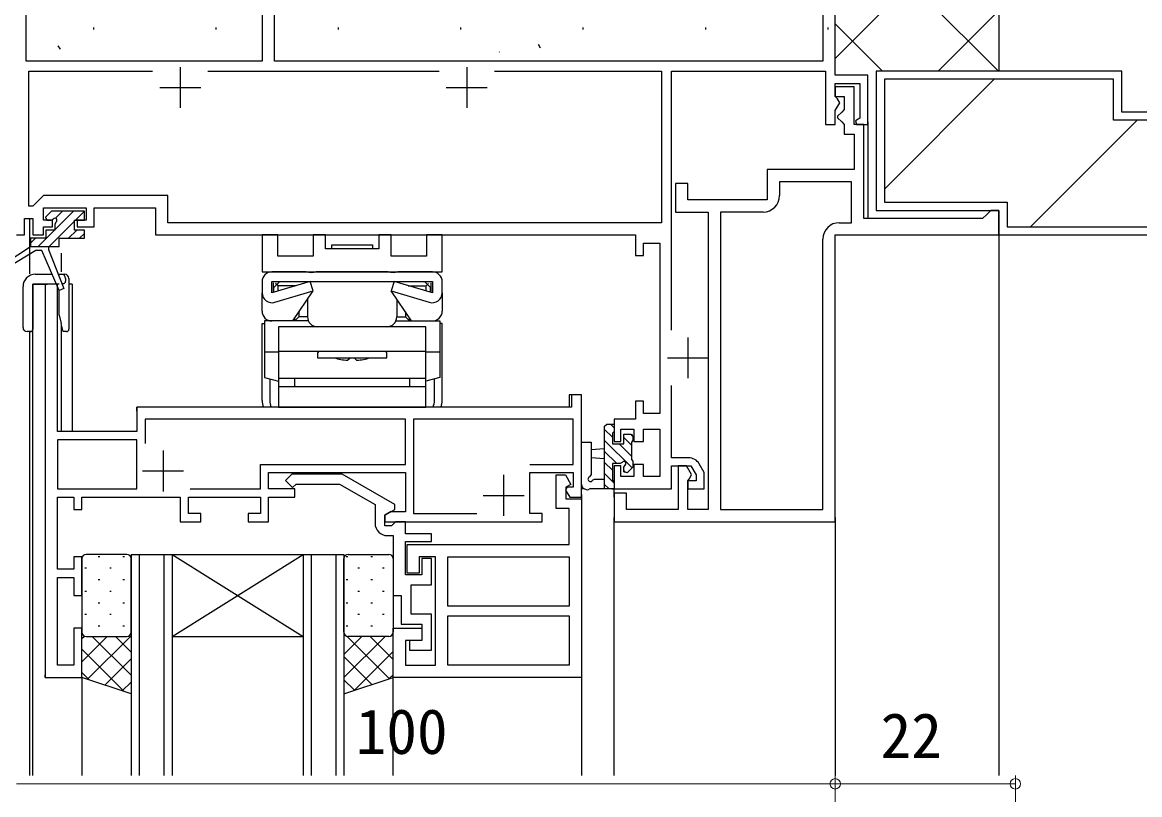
# Model space of a CAD drawing. Units: millimetres, scale not verified. Extents: x -437 to 438, y -681 to 679.
# Drawn here: x -301.1 to -164.6, y 412.2 to 506.5 of the extents above; entities that cross this region are included whole.
import ezdxf
from ezdxf.enums import TextEntityAlignment as Align

# ---------------------------------------------------------------- set-up
doc = ezdxf.new("R2010")
doc.units = ezdxf.units.MM
doc.header["$LTSCALE"] = 4
for name, color, linetype in [('0-2_YKK_11', 7, 'Continuous'), ('0-3_YKK_12', 2, 'Continuous'), ('0-4_YKK_13', 4, 'Continuous'), ('0-7_YSS_K', 3, 'Continuous')]:
    doc.layers.add(name, color=color, linetype=linetype)
doc.layers.add('0-5_YKK_D', color=6, linetype='Continuous', lineweight=18)
doc.styles.add('ＭＳ ゴシック', font='')
doc.styles.get('ＭＳ ゴシック').set_extended_font_data('MS Gothic')

msp = doc.modelspace()

# ---------------------------------------------------------------- linework, layer by layer
at = {"layer": '0-2_YKK_11'}
for p, q in [((-281.802, 501.013), (-281.802, 496.013)), ((-246.802, 501.013), (-246.802, 496.013)), ((-278.42, 500.513), (-250.184, 500.513)), ((-284.302, 498.513), (-279.302, 498.513)), ((-249.302, 498.513), (-244.302, 498.513)), ((-210.602, 483.313), (-215.802, 483.313)), ((-219.802, 468.013), (-219.802, 463.013)), ((-222.302, 465.513), (-217.302, 465.513)), ((-283.902, 454.213), (-283.902, 449.213)), ((-286.402, 451.713), (-281.402, 451.713)), ((-242.302, 451.213), (-242.302, 446.213)), ((-244.802, 448.713), (-239.802, 448.713))]:
    msp.add_line(p, q, dxfattribs=at)
for points in [[(-271.802, 510.513), (-271.802, 501.713), (-300.602, 501.713), (-300.602, 510.513)], [(-221.802, 468.896), (-221.802, 500.513), (-203.002, 500.513), (-203.002, 494.013), (-201.802, 494.013), (-201.802, 495.694), (-201.242, 496.663), (-201.502, 497.113), (-201.802, 497.413), (-201.802, 499.013), (-198.802, 499.013), (-198.802, 494.775), (-199.342, 494.463), (-199.222, 494.013), (-197.802, 494.013), (-197.802, 500.013), (-201.802, 500.013), (-201.802, 510.513)], [(-203.302, 508.813), (-203.302, 501.713), (-270.302, 501.713), (-270.302, 508.813)], [(-243.42, 500.513), (-223.002, 500.513), (-223.002, 482.013), (-283.302, 482.013), (-283.302, 485.313), (-298.502, 485.313), (-299.502, 484.313), (-299.802, 484.013), (-300.302, 484.013), (-300.302, 500.513), (-285.184, 500.513)], [(-217.302, 483.313), (-217.302, 447.013), (-219.802, 447.013), (-219.802, 450.518), (-219.552, 450.813), (-219.342, 451.259), (-219.951, 452.313), (-221.002, 452.313), (-221.002, 447.013), (-227.302, 447.013), (-227.302, 449.013), (-228.802, 449.013), (-228.802, 445.513), (-201.802, 445.513), (-201.802, 480.513), (-181.802, 480.513), (-181.802, 483.513), (-182.802, 483.513), (-183.302, 483.013), (-183.802, 482.513), (-198.302, 482.513), (-198.302, 494.013), (-199.502, 494.013), (-199.502, 498.613), (-201.802, 498.613), (-201.802, 497.413), (-200.702, 497.413), (-200.702, 495.813), (-201.002, 495.513), (-201.502, 495.013), (-201.502, 494.813), (-201.002, 494.313), (-200.702, 494.013), (-200.702, 492.813), (-199.502, 492.813), (-199.502, 488.513), (-210.102, 488.513), (-210.102, 484.813), (-219.802, 484.813), (-219.802, 486.813)], [(-219.802, 486.813), (-221.302, 486.813), (-221.302, 483.313), (-217.302, 483.313)], [(-201.302, 482.013), (-199.802, 482.013), (-199.802, 487.013), (-208.602, 487.013), (-208.602, 485.313)], [(-301.802, 480.513), (-300.802, 480.513), (-300.802, 482.513), (-299.802, 482.513), (-299.802, 480.513), (-298.502, 480.513), (-298.502, 481.513), (-297.402, 481.513), (-297.402, 482.313), (-298.502, 482.313), (-298.502, 483.813), (-293.302, 483.813), (-293.302, 482.313), (-294.402, 482.313), (-294.402, 481.513), (-292.302, 481.513), (-292.302, 483.813), (-284.802, 483.813), (-284.802, 480.513), (-226.202, 480.513), (-226.202, 478.013), (-225.202, 478.013), (-225.202, 479.513), (-223.202, 479.513), (-223.202, 458.713), (-225.202, 458.713), (-225.202, 460.213), (-226.202, 460.213), (-226.202, 458.013), (-228.802, 458.013), (-228.802, 455.313), (-228.002, 455.313), (-228.002, 456.813), (-226.402, 456.813), (-226.402, 455.313), (-225.202, 455.313), (-225.202, 456.813), (-223.202, 456.813)], [(-215.802, 483.313), (-215.802, 447.013), (-203.302, 447.013), (-203.302, 480.013)], [(-234.002, 459.513), (-287.102, 459.513), (-287.102, 456.513), (-296.802, 456.513), (-296.802, 474.513), (-298.302, 474.513), (-298.302, 426.513), (-293.802, 426.513), (-293.802, 432.513), (-294.802, 432.513), (-294.802, 428.013), (-296.802, 428.013), (-296.802, 438.713), (-294.802, 438.713), (-294.802, 436.513), (-293.802, 436.513), (-293.802, 441.213), (-294.802, 441.213), (-294.802, 439.713), (-296.802, 439.713), (-296.802, 448.513), (-294.802, 448.513), (-294.802, 447.013), (-293.802, 447.013), (-293.802, 448.513), (-281.802, 448.513), (-281.802, 445.513), (-279.302, 445.513), (-279.302, 446.513), (-280.802, 446.513), (-280.802, 448.513), (-272.002, 448.513), (-272.002, 446.513), (-273.502, 446.513), (-273.502, 445.513), (-271.002, 445.513), (-271.002, 448.513), (-267.802, 448.513), (-267.802, 449.513), (-271.002, 449.513)], [(-219.707, 453.313), (-221.802, 453.313), (-221.802, 462.131)], [(-271.002, 449.513), (-271.002, 451.513), (-254.302, 451.513), (-254.302, 446.713), (-256.109, 446.713), (-256.802, 446.313), (-256.802, 445.513), (-237.602, 445.513), (-237.602, 446.513), (-239.102, 446.513), (-239.102, 451.513), (-233.802, 451.513), (-233.802, 449.713), (-234.529, 449.713), (-234.725, 449.373), (-234.229, 448.513), (-232.802, 448.513), (-232.802, 461.013), (-234.002, 461.013), (-234.002, 459.513)], [(-280.566, 449.513), (-272.002, 449.513), (-272.002, 452.513), (-254.302, 452.513), (-254.302, 458.013), (-286.102, 458.013), (-286.102, 455.05)], [(-239.102, 452.513), (-233.802, 452.513), (-233.802, 458.013), (-253.302, 458.013), (-253.302, 446.513), (-245.588, 446.513)], [(-223.202, 456.813), (-223.202, 451.013), (-225.202, 451.013), (-225.202, 452.513), (-226.402, 452.513), (-226.402, 451.013), (-228.002, 451.013), (-228.002, 452.313), (-228.802, 452.313), (-228.802, 449.513), (-221.802, 449.513), (-221.802, 452.313), (-219.419, 452.313), (-218.802, 451.245), (-218.802, 450.513), (-219.802, 450.513), (-219.802, 449.513), (-217.802, 449.513), (-217.802, 451.513), (-218.408, 452.563)], [(-255.602, 447.606), (-262.023, 451.313), (-268.151, 451.313), (-268.926, 450.538), (-268.078, 449.689), (-267.654, 450.113), (-262.345, 450.113), (-258.002, 447.606), (-258.002, 445.313)], [(-256.502, 443.813), (-255.802, 443.813), (-255.802, 436.513), (-254.802, 436.513), (-254.802, 433.013), (-252.302, 433.013), (-252.302, 431.013), (-253.802, 431.013), (-253.802, 429.813), (-251.102, 429.813), (-251.102, 434.213), (-253.602, 434.213), (-253.602, 437.813), (-251.102, 437.813), (-251.102, 441.013), (-252.302, 441.013), (-252.302, 439.013), (-254.302, 439.013), (-254.302, 443.113), (-251.102, 443.113), (-251.102, 444.013), (-254.302, 444.013), (-254.302, 445.513), (-255.502, 445.513), (-255.802, 445.213), (-256.002, 445.013), (-256.802, 445.013), (-256.802, 446.313), (-255.602, 447.006), (-255.602, 447.606)]]:
    msp.add_lwpolyline(points, dxfattribs=at)
for points in [[(-287.102, 455.513), (-296.802, 455.513), (-296.802, 449.513), (-287.102, 449.513)], [(-232.802, 426.513), (-255.802, 426.513), (-255.802, 432.513), (-252.302, 432.513), (-252.302, 431.013), (-254.302, 431.013), (-254.302, 428.013), (-250.602, 428.013), (-250.602, 441.213), (-252.602, 441.213), (-252.602, 439.213), (-254.102, 439.213), (-254.102, 442.713), (-234.302, 442.713), (-234.302, 447.113), (-235.902, 447.113), (-235.902, 451.213), (-234.755, 451.213), (-234.092, 450.066), (-234.702, 449.713), (-234.702, 448.313), (-232.802, 448.313)], [(-234.302, 435.213), (-249.102, 435.213), (-249.102, 441.213), (-234.302, 441.213)], [(-234.302, 428.013), (-249.102, 428.013), (-249.102, 434.013), (-234.302, 434.013)]]:
    msp.add_lwpolyline(points, close=True, dxfattribs=at)
for centre, radius, start, end in [((-210.602, 485.313), 2, 270.00001, 359.99999), ((-201.302, 480.013), 2, 90.00001, 179.99999), ((-219.707, 451.813), 1.5, 29.99999, 90.00001), ((-256.502, 445.313), 1.5, 180.00001, 269.99999)]:
    msp.add_arc(centre, radius, start, end, dxfattribs=at)
at = {"layer": '0-3_YKK_12'}
for p, q in [((-197.802, 494.313), (-197.802, 482.513)), ((-300.202, 482.513), (-300.202, 475.753)), ((-296.302, 476.001), (-296.302, 478.283)), ((-266.401, 476.013), (-270.602, 476.013)), ((-256.401, 476.013), (-265.203, 476.013)), ((-251.002, 476.013), (-255.203, 476.013)), ((-296.602, 474.513), (-297.102, 474.513)), ((-295.002, 474.513), (-295.402, 474.513)), ((-295.002, 474.513), (-295.002, 456.513)), ((-271.802, 474.813), (-271.802, 473.443)), ((-270.452, 474.671), (-270.452, 473.598)), ((-267.654, 474.313), (-269.852, 474.313)), ((-268.052, 470.013), (-265.552, 473.674)), ((-266.252, 474.813), (-266.252, 474.72)), ((-253.552, 470.013), (-256.052, 473.674)), ((-255.352, 474.813), (-255.352, 474.72)), ((-253.951, 474.313), (-251.752, 474.313)), ((-251.152, 473.598), (-251.152, 474.671)), ((-249.802, 473.443), (-249.802, 474.813)), ((-271.802, 471.213), (-271.802, 473.443)), ((-249.802, 473.443), (-249.802, 471.213)), ((-296.302, 456.513), (-296.302, 469.513)), ((-300.202, 468.674), (-300.202, 414.513)), ((-269.802, 466.213), (-271.502, 466.213)), ((-269.802, 466.313), (-251.802, 466.313)), ((-261.352, 465.213), (-261.052, 465.513)), ((-260.552, 465.513), (-260.252, 465.213)), ((-250.102, 466.213), (-251.802, 466.213)), ((-270.852, 462.939), (-270.852, 460.313)), ((-267.802, 462.013), (-267.802, 463.013)), ((-253.802, 463.013), (-253.802, 462.013)), ((-250.752, 460.313), (-250.752, 462.939)), ((-269.802, 462.013), (-251.802, 462.013)), ((-286.602, 459.513), (-287.102, 459.513)), ((-287.102, 459.013), (-287.102, 459.513)), ((-232.602, 449.513), (-232.802, 449.513)), ((-229.102, 449.513), (-228.802, 449.513)), ((-228.802, 448.513), (-228.802, 449.513)), ((-232.802, 448.813), (-232.802, 447.813)), ((-228.802, 414.513), (-228.802, 446.013)), ((-228.802, 445.513), (-228.302, 445.513)), ((-202.302, 445.513), (-201.802, 445.513)), ((-201.802, 446.013), (-201.802, 414.513)), ((-287.802, 441.513), (-287.802, 414.513)), ((-286.802, 441.513), (-286.802, 414.513)), ((-283.802, 441.513), (-283.802, 414.513)), ((-282.802, 441.513), (-282.802, 414.513)), ((-282.802, 431.513), (-266.802, 441.513)), ((-282.802, 441.513), (-266.802, 431.513)), ((-266.802, 441.513), (-266.802, 414.513)), ((-265.802, 441.513), (-265.802, 414.513)), ((-262.802, 441.513), (-262.802, 414.513)), ((-282.802, 431.513), (-266.802, 431.513)), ((-298.302, 426.513), (-298.302, 426.813)), ((-298.302, 426.513), (-298.002, 426.513)), ((-255.802, 414.513), (-255.802, 427.013)), ((-232.802, 427.013), (-232.802, 414.513))]:
    msp.add_line(p, q, dxfattribs=at)
for points in [[(-271.802, 476.013), (-249.802, 476.013), (-249.802, 480.513), (-251.732, 480.513), (-251.732, 477.943), (-256.052, 477.943), (-256.052, 480.513), (-257.552, 480.513), (-257.552, 478.813), (-264.052, 478.813), (-264.052, 480.513), (-265.552, 480.513), (-265.552, 477.943), (-269.872, 477.943), (-269.872, 480.513), (-271.802, 480.513)], [(-258.302, 478.813), (-263.302, 478.813), (-263.302, 479.313), (-258.302, 479.313)], [(-269.802, 463.013), (-251.802, 463.013), (-251.802, 469.313), (-269.802, 469.313)]]:
    msp.add_lwpolyline(points, close=True, dxfattribs=at)
for points in [[(-182.302, 480.513), (-181.802, 480.513), (-181.802, 414.513)], [(-299.802, 414.513), (-299.802, 474.513), (-298.002, 474.513)], [(-270.226, 472.304), (-265.552, 473.674), (-265.928, 474.813), (-270.602, 473.459), (-270.602, 474.813), (-251.002, 474.813), (-251.002, 473.459), (-255.676, 474.813), (-256.052, 473.674), (-251.378, 472.304)], [(-270.352, 473.562), (-270.352, 474.113), (-269.652, 474.813)], [(-269.852, 473.691), (-269.852, 474.313), (-270.147, 474.608)], [(-251.252, 473.562), (-251.252, 474.113), (-251.952, 474.813)], [(-251.752, 473.676), (-251.752, 474.313), (-251.457, 474.608)], [(-266.252, 472.649), (-266.252, 470.513), (-267.302, 470.513)], [(-255.352, 472.649), (-255.352, 470.513), (-254.302, 470.513)], [(-267.302, 471.112), (-267.302, 470.513), (-267.802, 470.013), (-267.802, 470.379)], [(-254.302, 471.112), (-254.302, 470.513), (-253.802, 470.013), (-253.802, 470.379)], [(-271.802, 460.313), (-271.802, 469.713), (-271.502, 469.713)], [(-266.143, 470.013), (-271.502, 470.013), (-271.502, 463.113), (-269.802, 462.658)], [(-255.461, 470.013), (-250.102, 470.013), (-250.102, 463.113), (-251.802, 462.658)], [(-249.802, 460.313), (-249.802, 469.713), (-250.102, 469.713)], [(-264.852, 466.313), (-265.052, 466.113), (-265.052, 465.513), (-256.552, 465.513), (-256.552, 466.113), (-256.752, 466.313)], [(-269.802, 463.013), (-269.802, 459.513), (-251.802, 459.513), (-251.802, 463.013)], [(-233.702, 461.013), (-234.302, 461.013), (-234.302, 459.513)], [(-232.802, 460.713), (-232.802, 461.013), (-233.102, 461.013)], [(-287.802, 441.513), (-261.802, 441.513), (-261.802, 414.513)], [(-294.302, 426.513), (-293.802, 426.513), (-293.802, 414.513)]]:
    msp.add_lwpolyline(points, dxfattribs=at)
for centre, radius, start, end in [((-270.602, 474.813), 1.2, 90, 179.99998), ((-265.802, 478.543), 2.6, 256.67462, 283.32536), ((-255.802, 478.543), 2.6, 256.67462, 283.32536), ((-251.002, 474.813), 1.2, 0, 90), ((-270.602, 473.443), 1.2, 179.99998, 288.2568), ((-251.002, 473.443), 1.2, 251.74318, 0), ((-270.602, 471.213), 1.2, 179.99998, 270.00002), ((-251.002, 471.213), 1.2, 270.00002, 0), ((-265.052, 470.513), 1.2, 179.99998, 270.00002), ((-256.552, 470.513), 1.2, 270.00002, 0), ((-260.802, 473.016), 7.823, 253.55533, 265.96393), ((-260.802, 473.016), 7.823, 274.03605, 286.44465), ((-269.802, 460.313), 2, 179.99998, 203.57817), ((-268.852, 460.313), 2, 179.99998, 203.57817), ((-252.752, 460.313), 2, 336.42181, 0), ((-251.802, 460.313), 2, 336.42181, 0)]:
    msp.add_arc(centre, radius, start, end, dxfattribs=at)
at = {"layer": '0-4_YKK_13'}
for p, q in [((-294.841, 483.413), (-297.102, 481.152)), ((-296.188, 483.413), (-297.045, 482.557)), ((-293.586, 483.321), (-294.594, 482.313)), ((-294.702, 482.205), (-297.794, 479.113)), ((-297.141, 481.113), (-299.141, 479.113)), ((-294.447, 481.113), (-295.447, 480.113)), ((-293.502, 480.711), (-294.1, 480.113)), ((-299.488, 480.113), (-300.102, 479.499)), ((-299.502, 475.713), (-297.429, 475.713)), ((-296.704, 475.713), (-296.302, 475.713)), ((-296.302, 475.713), (-295.902, 475.713)), ((-295.802, 475.213), (-295.802, 474.878)), ((-295.402, 475.213), (-295.402, 469.713)), ((-301.002, 469.213), (-301.002, 474.213)), ((-296.928, 474.564), (-299.802, 474.513)), ((-296.602, 470.713), (-296.602, 473.817)), ((-296.254, 474.575), (-296.097, 474.578)), ((-296.602, 470.713), (-296.352, 469.713)), ((-295.402, 469.713), (-295.402, 469.013)), ((-300.102, 468.713), (-300.502, 468.713)), ((-228.802, 456.971), (-229.244, 457.413)), ((-230.002, 457.113), (-230.002, 449.513)), ((-229.002, 455.824), (-230.002, 456.824)), ((-226.802, 456.213), (-226.502, 455.913)), ((-226.536, 456.052), (-226.663, 456.179)), ((-226.608, 452.083), (-230.002, 455.477)), ((-226.702, 453.524), (-228.191, 455.013)), ((-226.702, 454.871), (-227.602, 455.771)), ((-228.485, 452.613), (-230.002, 454.13)), ((-226.702, 453.113), (-226.502, 452.913)), ((-229.002, 451.783), (-230.002, 452.783)), ((-229.002, 452.613), (-229.002, 450.613)), ((-227.403, 451.531), (-227.585, 451.713)), ((-228.802, 450.236), (-230.002, 451.436)), ((-229.427, 449.513), (-230.002, 450.089)), ((-293.802, 441.013), (-293.802, 432.013)), ((-288.302, 441.513), (-293.302, 441.513)), ((-291.832, 441.283), (-291.632, 441.283)), ((-288.802, 441.283), (-288.602, 441.283)), ((-287.802, 432.013), (-287.802, 441.013)), ((-261.802, 432.013), (-261.802, 441.013)), ((-261.532, 441.283), (-261.332, 441.283)), ((-261.302, 441.513), (-256.302, 441.513)), ((-258.502, 441.283), (-258.302, 441.283)), ((-255.802, 441.013), (-255.802, 432.013)), ((-293.447, 439.868), (-293.247, 439.868)), ((-290.417, 439.868), (-290.217, 439.868)), ((-260.117, 439.868), (-259.917, 439.868)), ((-257.087, 439.868), (-256.887, 439.868)), ((-291.832, 438.453), (-291.632, 438.453)), ((-288.802, 438.453), (-288.602, 438.453)), ((-261.532, 438.453), (-261.332, 438.453)), ((-258.502, 438.453), (-258.302, 438.453)), ((-293.447, 437.038), (-293.247, 437.038)), ((-290.417, 437.038), (-290.217, 437.038)), ((-260.117, 437.038), (-259.917, 437.038)), ((-257.087, 437.038), (-256.887, 437.038)), ((-291.832, 435.623), (-291.632, 435.623)), ((-288.802, 435.623), (-288.602, 435.623)), ((-261.532, 435.623), (-261.332, 435.623)), ((-258.502, 435.623), (-258.302, 435.623)), ((-293.447, 434.208), (-293.247, 434.208)), ((-290.417, 434.208), (-290.217, 434.208)), ((-260.117, 434.208), (-259.917, 434.208)), ((-257.087, 434.208), (-256.887, 434.208)), ((-291.832, 432.793), (-291.632, 432.793)), ((-288.802, 432.793), (-288.602, 432.793)), ((-261.532, 432.793), (-261.332, 432.793)), ((-258.502, 432.793), (-258.302, 432.793)), ((-293.802, 426.513), (-293.802, 432.013)), ((-293.802, 431.254), (-293.501, 431.555)), ((-293.802, 428.425), (-290.714, 431.513)), ((-293.302, 431.513), (-288.302, 431.513)), ((-293.115, 426.284), (-287.802, 431.597)), ((-287.802, 426.768), (-292.547, 431.513)), ((-287.802, 429.597), (-289.719, 431.513)), ((-261.776, 431.855), (-261.802, 431.881)), ((-261.802, 429.312), (-259.601, 431.513)), ((-261.802, 426.484), (-256.773, 431.513)), ((-256.276, 426.355), (-261.46, 431.539)), ((-256.302, 431.513), (-261.302, 431.513)), ((-255.802, 428.709), (-258.606, 431.513)), ((-255.802, 431.538), (-255.937, 431.672)), ((-255.802, 426.513), (-255.802, 432.013)), ((-288.663, 424.8), (-293.802, 429.94)), ((-290.993, 425.577), (-287.802, 428.768)), ((-258.398, 425.648), (-261.802, 429.053)), ((-260.515, 424.942), (-255.802, 429.656)), ((-292.905, 426.214), (-293.802, 427.111)), ((-288.872, 424.87), (-287.802, 425.94)), ((-260.519, 424.941), (-261.802, 426.224)), ((-256.273, 426.357), (-255.802, 426.827))]:
    msp.add_line(p, q, dxfattribs=at)
for points in [[(-296.572, 473.748), (-298.693, 478.613), (-299.432, 478.613), (-302.853, 476.553), (-303.175, 477.059), (-300.102, 479.113), (-296.602, 479.113), (-296.602, 480.113), (-293.502, 480.113), (-293.502, 481.113), (-294.702, 481.113), (-294.702, 482.313), (-293.502, 482.313), (-293.502, 483.413), (-297.526, 483.413), (-298.239, 482.701), (-298.078, 482.313), (-297.563, 482.313), (-297.312, 482.45)], [(-296.966, 482.104), (-297.102, 481.852), (-297.102, 481.113), (-298.202, 481.113), (-298.202, 480.113), (-300.102, 480.113), (-300.102, 479.113)], [(-297.902, 479.113), (-297.902, 478.741), (-296.018, 473.978), (-296.572, 473.748)], [(-299.802, 474.513), (-299.802, 469.213), (-299.802, 469.013)], [(-295.702, 468.713), (-296.102, 468.713), (-296.352, 469.713)], [(-230.002, 457.113), (-229.702, 457.413), (-228.802, 457.413), (-228.802, 456.513), (-229.002, 456.313), (-229.002, 455.013), (-227.602, 455.013), (-227.602, 456.213), (-226.802, 456.213)], [(-226.502, 455.913), (-226.502, 455.413), (-226.702, 455.213), (-226.702, 453.113)], [(-229.002, 450.613), (-228.802, 450.413), (-228.802, 449.513), (-231.783, 449.513), (-232.042, 449.363), (-232.597, 449.568), (-232.697, 449.851), (-232.802, 450.079), (-232.802, 455.241), (-231.602, 455.241), (-231.599, 451.28), (-231.801, 450.997)], [(-230.002, 454.413), (-231.602, 454.271), (-231.602, 453.356), (-230.002, 453.213)], [(-227.812, 452.75), (-228.063, 452.613), (-229.002, 452.613)], [(-226.502, 452.913), (-226.502, 452.189), (-227.232, 451.46), (-227.602, 451.613), (-227.602, 452.152), (-227.466, 452.404)], [(-231.442, 450.563), (-231.183, 450.713), (-230.002, 450.713)], [(-287.802, 432.013), (-287.802, 424.513), (-293.802, 426.513)], [(-261.802, 432.013), (-261.802, 424.513), (-255.802, 426.513)]]:
    msp.add_lwpolyline(points, dxfattribs=at)
for centre, radius, start, end in [((-297.102, 482.313), 0.25, 303.05571, 146.94425), ((-299.502, 474.213), 1.5, 90, 180), ((-296.302, 475.213), 0.5, 0, 90), ((-295.902, 475.213), 0.5, 0, 90), ((-296.102, 474.878), 0.3, 271, 0), ((-300.502, 469.213), 0.5, 180, 270), ((-300.102, 469.013), 0.3, 270, 0), ((-295.702, 469.013), 0.3, 270, 0), ((-227.602, 452.613), 0.25, 303.05573, 146.94427), ((-231.702, 450.713), 0.3, 109.18973, 329.99999), ((-293.302, 441.013), 0.5, 90, 180), ((-288.302, 441.013), 0.5, 0, 90), ((-261.302, 441.013), 0.5, 90, 180), ((-256.302, 441.013), 0.5, 0, 90), ((-293.302, 432.013), 0.5, 180, 270), ((-288.302, 432.013), 0.5, 270, 0), ((-261.302, 432.013), 0.5, 180, 270), ((-256.302, 432.013), 0.5, 270, 0)]:
    msp.add_arc(centre, radius, start, end, dxfattribs=at)
at = {"layer": '0-5_YKK_D'}
for p, q in [((-201.802, 413.513), (-301.802, 413.513)), ((-201.802, 407.594), (-201.802, 414.513)), ((-201.802, 398.722), (-201.802, 414.513)), ((-201.802, 413.513), (-179.802, 413.513)), ((-179.802, 376.712), (-179.802, 414.513))]:
    msp.add_line(p, q, dxfattribs=at)
for centre in [(-201.802, 413.513), (-201.802, 413.513), (-179.802, 413.513)]:
    msp.add_circle(centre, 0.637, dxfattribs=at)
at = {"layer": '0-7_YSS_K'}
for p, q in [((-181.802, 593.8), (-181.802, 500.513)), ((-201.802, 502.075), (-181.802, 522.075)), ((-181.877, 500.513), (-201.802, 520.438)), ((-189.222, 500.513), (-181.802, 507.933)), ((-196.019, 500.513), (-201.802, 506.296)), ((-292.413, 505.835), (-292.413, 505.585)), ((-277.463, 505.835), (-277.463, 505.585)), ((-262.513, 505.835), (-262.513, 505.585)), ((-247.563, 505.835), (-247.563, 505.585)), ((-232.613, 505.835), (-232.613, 505.585)), ((-217.663, 505.835), (-217.663, 505.585)), ((-202.713, 505.835), (-202.713, 505.585)), ((-296.746, 503.611), (-296.47, 503.194)), ((-238.098, 503.791), (-237.822, 503.374)), ((-242.829, 502.881), (-242.812, 502.834)), ((-195.802, 486.095), (-182.384, 499.513)), ((-177.934, 481.513), (-164.934, 494.513))]:
    msp.add_line(p, q, dxfattribs=at)
for points in [[(-196.802, 500.513), (-196.802, 483.513), (-181.802, 483.513), (-181.802, 480.513), (-141.802, 480.513), (-141.802, 500.513), (-151.802, 500.513), (-151.802, 495.513), (-166.802, 495.513), (-166.802, 500.513)], [(-195.802, 499.513), (-195.802, 484.513), (-180.802, 484.513), (-180.802, 481.513), (-142.802, 481.513), (-142.802, 499.513), (-150.802, 499.513), (-150.802, 494.513), (-167.802, 494.513), (-167.802, 499.513)]]:
    msp.add_lwpolyline(points, close=True, dxfattribs=at)

# ---------------------------------------------------------------- texts
at = {"layer": '0-5_YKK_D', "style": 'ＭＳ ゴシック'}
for s, p in [('100', (-260.367, 415.513)), ('22', (-196.257, 415.013))]:
    msp.add_text(s, height=5.499, dxfattribs=at).set_placement(p, align=Align.BOTTOM_LEFT)

doc.saveas('drawing.dxf')
